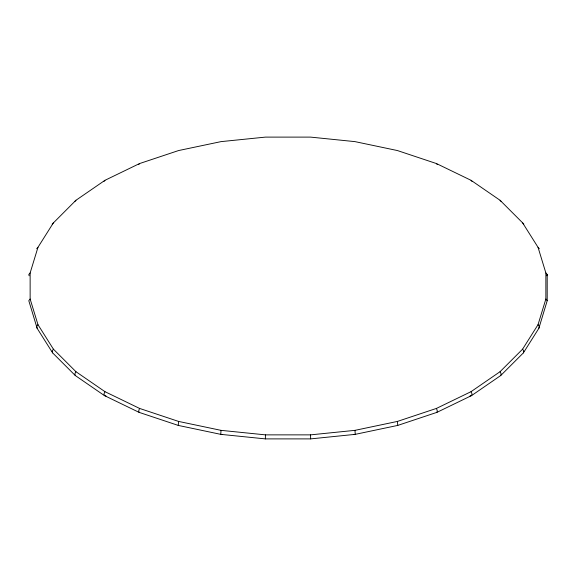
<?xml version="1.0" encoding="UTF-8"?>
<svg xmlns="http://www.w3.org/2000/svg" width="576" height="576" viewBox="0 0 576 576"><rect width="100%" height="100%" fill="white"/><g stroke="black" fill="none" stroke-linecap="round" stroke-linejoin="round"><path stroke-width="0.86" d="M53.402 222.826L37.966 247.306L30.132 272.966L30.132 299.016L28.8 300.701L37.145 328.327L52.625 352.886L75.262 375.523L104.357 395.546L139.039 412.344L178.243 425.412L220.781 434.354L265.363 438.89L310.637 438.89L310.558 434.866L354.996 430.344L397.397 421.43L436.471 408.406L471.038 391.666L500.04 371.707L522.598 349.15L538.034 324.67L545.868 299.016L545.868 272.966L538.034 247.306L522.598 222.826L500.04 200.268L471.038 180.31L436.471 163.57L397.397 150.545L354.996 141.631L310.558 137.11L265.442 137.11L221.004 141.631L178.603 150.545L139.529 163.57L104.962 180.31L75.96 200.268L52.186 224.122M30.132 299.016L37.966 324.67L53.402 349.15L75.96 371.707L104.962 391.666L139.529 408.406L178.603 421.43L221.004 430.344L265.442 434.866L265.363 438.89M353.578 434.534A260.446 55.037 81.2 0 0 355.219 434.354L397.757 425.412L397.397 421.43M221.004 430.344L220.781 434.354A260.446 55.037 -81.2 0 0 222.422 434.534M397.757 425.412L436.961 412.344L437.242 410.659L436.471 408.406M436.961 412.344L471.643 395.546L500.738 375.523L501.134 373.774L500.04 371.707M178.603 421.43L178.243 425.412M500.738 375.523L523.375 352.886L523.814 351.094L522.598 349.15M546.876 275.81L547.2 274.514L545.868 272.966M523.375 352.886L538.855 328.327L539.323 326.491L538.034 324.67M547.2 274.514L547.2 300.701L538.855 328.327M139.529 408.406L138.758 410.659L139.039 412.344M104.962 391.666L104.018 393.833L104.357 395.546A260.446 150.372 -60 0 0 106.02 395.993M75.96 371.707L74.866 373.774L75.262 375.523M53.402 349.15L52.186 351.094L52.625 352.886M37.966 324.67L36.677 326.491L37.145 328.327M138.758 164.556L139.529 163.57M30.132 272.966L28.8 274.514L29.124 275.81M104.018 181.39L104.962 180.31M36.677 248.731L37.966 247.306M74.866 201.449L75.96 200.268M310.637 438.89L355.219 434.354L354.996 430.344M265.442 434.866L310.558 434.866M522.598 222.826L523.814 224.122M500.04 200.268L501.134 201.449M538.034 247.306L539.323 248.731M471.038 180.31L471.982 181.39M545.868 299.016L547.2 300.701M436.471 163.57L437.242 164.556M471.038 391.666L471.982 393.833L471.643 395.546A260.446 150.372 60 0 1 469.98 395.993"/></g></svg>
